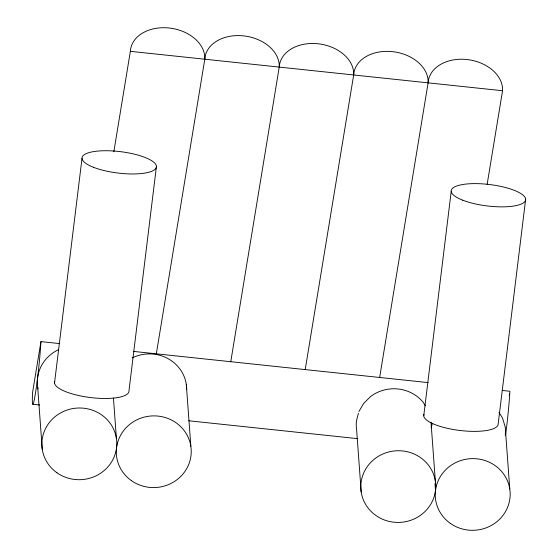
<?xml version="1.0" encoding="UTF-8"?>
<svg xmlns="http://www.w3.org/2000/svg" width="558" height="558" viewBox="0 0 558 558"><rect width="100%" height="100%" fill="white"/><g stroke="black" fill="none" stroke-linecap="round" stroke-linejoin="round"><path stroke-width="0.84" d="M54.531 382.921L82.005 158.402M156.449 166.284L128.975 390.795A37.484 10.769 7 0 1 90.117 397.505A37.484 10.769 7 0 1 54.747 381.526M423.745 415.808L451.22 191.296M525.664 199.178L498.189 423.689A37.484 10.769 7 0 1 459.332 430.399A37.484 10.769 7 0 1 423.961 414.413M40.936 341.615L32.58 392.407A37.484 2.037 -84 0 0 35.273 394.29A37.484 2.037 -84 0 0 40.936 341.615L59.706 343.595M113.825 151.832L130.356 51.336A37.484 27.251 9.3 0 1 169.06 27.991A37.484 27.251 9.3 0 1 204.793 59.211L156.331 353.828M230.768 361.71L279.237 67.093A37.484 27.251 9.3 0 1 317.941 43.747A37.484 27.251 9.3 0 1 353.674 74.974L305.205 369.584M379.649 377.466L428.112 82.856A37.484 27.251 9.3 0 1 466.816 59.511A37.484 27.251 9.3 0 1 502.549 90.731L487.148 184.356M509.21 395.489L509.482 393.795M358.452 413.234L356.492 420.676A37.484 35.845 -4.2 0 0 356.632 430.03L361.186 492.003M431.153 427.728L432.241 423.599M358.892 411.581L363.663 403.385L370.477 396.626A37.484 35.845 -4.2 0 1 423.117 402.199L425.405 405.861M130.356 51.336L502.549 90.731M133.822 351.442L428.119 382.6M502.172 390.44L509.9 391.256A37.484 2.037 -84 0 1 505.478 435.679M32.755 404.264L39.688 404.996M188.785 420.781L357.824 438.672M498.929 412.278L502.563 418.088L505.234 427.072M505.262 427.449L509.782 489.045M431.013 422.169L435.345 481.163M434.975 483.64L435.484 490.524A37.484 35.845 -4.2 0 1 375.876 515.473A37.484 35.845 -4.2 0 1 383.43 453.752A37.484 35.845 -4.2 0 1 435.484 490.524M186.302 384.343L190.85 446.309M113.441 397.98L116.413 438.435M116.364 445.207L116.489 446.93M37.7 387.294L42.248 449.267M505.318 433.029L505.36 435.582M353.674 74.974A37.484 27.251 9.3 0 1 392.379 51.629A37.484 27.251 9.3 0 1 428.112 82.856M132.176 357.936A37.484 35.845 -4.2 0 1 186.693 389.442M38 388.968A37.484 35.845 -4.2 0 1 58.471 349.699M204.793 59.211A37.484 27.251 9.3 0 1 243.497 35.872A37.484 27.251 9.3 0 1 279.237 67.093M450.313 523.355A37.484 35.845 -4.2 0 0 509.921 498.406A37.484 35.845 -4.2 0 0 457.867 461.633A37.484 35.845 -4.2 0 0 450.313 523.355M131.381 480.619A37.484 35.845 -4.2 0 0 190.989 455.67A37.484 35.845 -4.2 0 0 138.935 418.898A37.484 35.845 -4.2 0 0 131.381 480.619M56.944 472.745A37.484 35.845 -4.2 0 0 116.552 447.788A37.484 35.845 -4.2 0 0 64.498 411.016A37.484 35.845 -4.2 0 0 56.944 472.745M93.479 167.288A37.484 10.769 7 0 0 155.382 168.976A37.484 10.769 7 0 0 108.817 150.772A37.484 10.769 7 0 0 93.479 167.288M462.694 200.176A37.484 10.769 7 0 0 524.604 201.87A37.484 10.769 7 0 0 478.032 183.659A37.484 10.769 7 0 0 462.694 200.176"/></g></svg>
